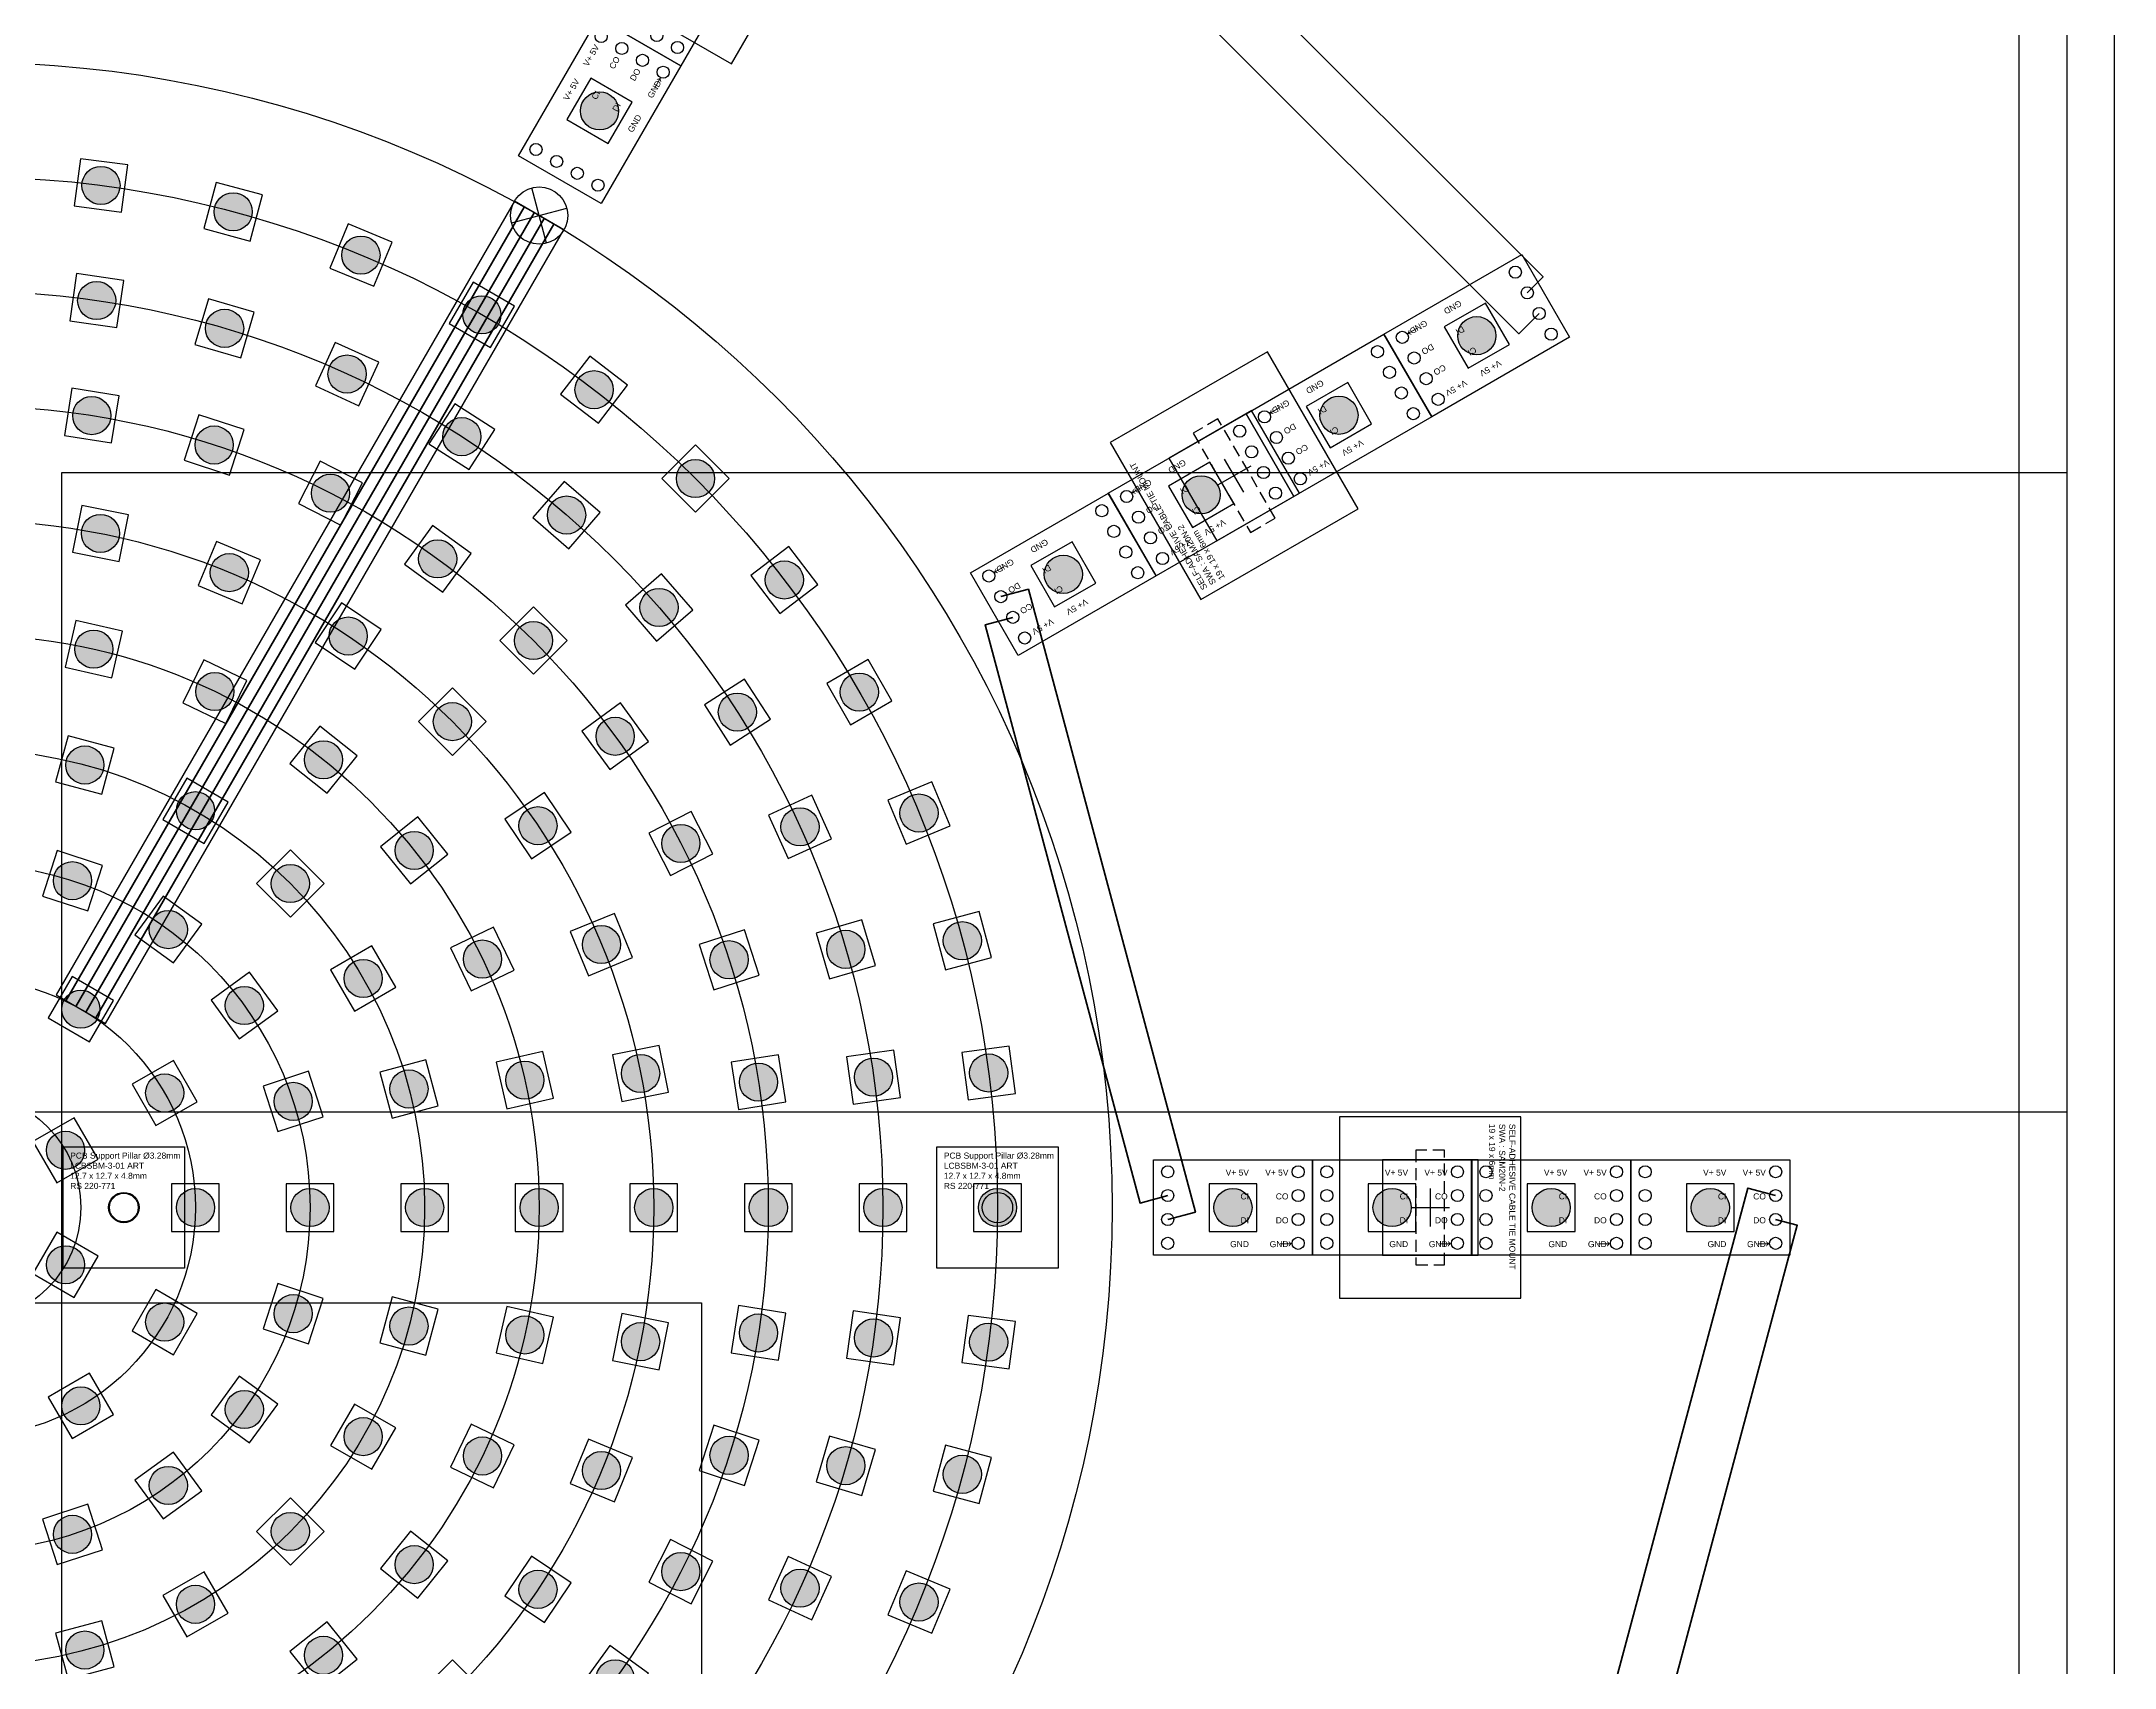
# Model space of a CAD drawing. Header units: millimetres. Extents: x 2050 to 3932, y -1485 to -693.
# Drawn here: x 2788.2 to 3005.4, y -1101 to -930.6 of the extents above; entities that cross this region are included whole.
import ezdxf

# ---------------------------------------------------------------- set-up
doc = ezdxf.new("R2010")
doc.units = ezdxf.units.MM
doc.header["$LTSCALE"] = 10
doc.header["$MEASUREMENT"] = 0
doc.linetypes.add('DASHED', pattern=[0.75, 0.5, -0.25])
doc.layers.get('0').update_dxf_attribs({"color": 8})
for name, color, linetype, lineweight in [('Colour0', 2, 'Continuous', 35), ('Colour10', 10, 'Continuous', 35), ('Colour5', 180, 'Continuous', 35), ('Colour6', 80, 'Continuous', 35), ('GND +0V', 7, 'Continuous', 35), ('VERO CUT', 252, 'Continuous', 35)]:
    doc.layers.add(name, color=color, linetype=linetype, lineweight=lineweight)
for name, color, linetype in [('Component', 210, 'Continuous'), ('LED SMD 5050', 40, 'Continuous'), ('LED Strip', 30, 'Continuous'), ('vero Pins', 30, 'Continuous')]:
    doc.layers.add(name, color=color, linetype=linetype)
doc.layers.add('Layout Page', color=253, linetype='Continuous', plot=False)
doc.styles.get("Standard").update_dxf_attribs({"font": 'arial.ttf'})

# ---------------------------------------------------------------- blocks, each defined once
blk = doc.blocks.new('SMD 5050')
at = {"layer": 'LED SMD 5050'}
blk.add_hatch(color=256, dxfattribs=at).paths.add_polyline_path([(2, 0, 1), (-2, 0, 1)])
blk.add_lwpolyline([(-2.5, 2.5), (-2.5, -2.5), (2.5, -2.5), (2.5, 2.5)], close=True, dxfattribs=at)
blk.add_circle((0, 0), 2, dxfattribs=at)
blk = doc.blocks.new('DotStar 240mm Disc')
at = {"layer": 'vero Pins'}
for radius in [120, 108, 96, 84, 72, 60, 48, 36, 24, 12]:
    blk.add_circle((0, 0), radius, dxfattribs=at)
for p, rotation in [((14.1, 107.08), 352.4999999999999), ((27.95, 104.32), 344.9999999999999), ((41.33, 99.78), 337.4999999999999), ((13.66, 95.02), 351.8181818181818), ((54, 93.53), 329.9999999999999), ((27.05, 92.11), 343.6363636363636), ((39.88, 87.32), 335.4545454545455), ((65.75, 85.68), 322.4999999999999), ((13.14, 82.97), 351), ((25.96, 79.89), 342), ((51.9, 80.76), 327.2727272727273), ((38.14, 74.84), 333), ((76.37, 76.37), 314.9999999999999), ((62.87, 72.55), 319.0909090909091), ((14.05, 70.62), 348.75), ((27.55, 66.52), 337.4999999999999), ((49.37, 67.96), 324), ((85.68, 65.75), 307.4999999999999), ((72.55, 62.87), 310.9090909090908), ((40, 59.87), 326.2499999999999), ((13.35, 58.5), 347.1428571428572), ((59.4, 59.4), 315), ((26.03, 54.06), 334.2857142857143), ((93.53, 54), 299.9999999999999), ((50.91, 50.91), 315), ((80.76, 51.9), 302.7272727272727), ((67.96, 49.37), 306), ((37.41, 46.91), 321.4285714285714), ((12.42, 46.36), 344.9999999999999), ((24, 41.57), 329.9999999999999), ((59.87, 40), 303.75), ((99.78, 41.33), 292.4999999999999), ((74.84, 38.14), 297), ((87.32, 39.88), 294.5454545454546), ((46.91, 37.41), 308.5714285714286), ((11.12, 34.24), 342), ((33.94, 33.94), 315), ((21.16, 29.12), 324), ((66.52, 27.55), 292.5000000000001), ((104.32, 27.95), 284.9999999999999), ((54.06, 26.03), 295.7142857142857), ((79.89, 25.96), 288), ((92.11, 27.05), 286.3636363636364), ((41.57, 24), 300.0000000000001), ((12, 20.78), 329.9999999999999), ((29.12, 21.16), 306), ((20.78, 12), 300.0000000000001), ((46.36, 12.42), 285), ((58.5, 13.35), 282.8571428571428), ((70.62, 14.05), 281.25), ((82.97, 13.14), 279), ((95.02, 13.66), 278.1818181818182), ((107.08, 14.1), 277.5), ((34.24, 11.12), 288), ((10.39, 6), 300.0000000000001), ((24, 0), 270), ((36, 0), 270), ((48, 0), 270), ((60, 0), 270), ((72, 0), 270), ((84, 0), 270), ((96, 0), 270), ((108, 0), 269.9999999999999), ((10.39, -6), 239.9999999999999), ((20.78, -12), 239.9999999999999), ((34.24, -11.12), 252), ((46.36, -12.42), 255), ((58.5, -13.35), 257.1428571428572), ((82.97, -13.14), 261), ((95.02, -13.66), 261.8181818181818), ((70.62, -14.05), 258.75), ((107.08, -14.1), 262.4999999999999), ((12, -20.78), 209.9999999999999), ((29.12, -21.16), 234), ((41.57, -24), 239.9999999999999), ((54.06, -26.03), 244.2857142857143), ((79.89, -25.96), 252), ((21.16, -29.12), 216), ((66.52, -27.55), 247.5), ((92.11, -27.05), 253.6363636363636), ((104.32, -27.95), 255), ((11.12, -34.24), 198), ((33.94, -33.94), 224.9999999999999), ((46.91, -37.41), 231.4285714285714), ((59.87, -40), 236.25), ((74.84, -38.14), 242.9999999999999), ((87.32, -39.88), 245.4545454545455), ((24, -41.57), 209.9999999999999), ((99.78, -41.33), 247.5), ((12.42, -46.36), 194.9999999999999), ((37.41, -46.91), 218.5714285714285), ((50.91, -50.91), 224.9999999999999), ((67.96, -49.37), 234)]:
    blk.add_blockref('SMD 5050', p, dxfattribs=dict(at, rotation=rotation))
blk = doc.blocks.new('PCB support Pillar')
at = {"layer": 'Component'}
blk.add_lwpolyline([(0, 0), (12.7, 0), (12.7, -12.7), (0, -12.7)], close=True, dxfattribs=at)
blk.add_circle((6.35, -6.35), 1.59, dxfattribs=at)
at = {"layer": 'Component', "insert": (0.73, -0.59), "char_height": 0.635, "width": 17.0886, "attachment_point": 1}
blk.add_mtext('PCB Support Pillar %%C3.28mm\\PLCBSBM-3-01 ART\\P12.7 x 12.7 x 4.8mm\\PRS 220-771', dxfattribs=at)
blk = doc.blocks.new('*U130')
at = {"layer": 'Layout Page'}
blk.add_lwpolyline([(-105, 148.5), (105, 148.5), (105, -148.5), (-105, -148.5)], close=True, dxfattribs=at)
blk = doc.blocks.new('*U131')
at = {"layer": 'vero Pins', "color": 0, "linetype": 'ByBlock', "lineweight": -2, "transparency": 16777216}
for p, rotation in [((2851.86, -937.78), 270), ((2895.36, -1124.28), 180), ((2708.86, -1167.78), 90)]:
    blk.add_blockref('*U130', p, dxfattribs=dict(at, rotation=rotation))
blk = doc.blocks.new('DotStar Strip 60')
at = {"color": 1}
for centre in [(-3.75, 15.17), (-1.25, 15.17), (1.25, 15.17), (3.75, 15.17), (-3.75, 1.5), (-1.25, 1.5), (1.25, 1.5), (3.75, 1.5)]:
    blk.add_circle(centre, 0.635, dxfattribs=at)
at = {"layer": 'LED Strip'}
blk.add_lwpolyline([(5, 16.67), (5, 0), (-5, 0), (-5, 16.67)], close=True, dxfattribs=at)
at = {"layer": 'vero Pins'}
blk.add_blockref('SMD 5050', (0, 8.33), dxfattribs=at)
at = {"color": 4, "width": 7.3862, "attachment_point": 9, "rotation": 90}
for s, insert, char_height in [('V+ 5V', (-3.34, 14.15), 0.635), ('CO', (-0.84, 14.15), 0.635), ('DO', (1.66, 14.15), 0.635), ('GND', (4.16, 14.15), 0.635), ('{\\fArial|b1|i0|c0|p34;→}', (4.16, 14.94), 1.5), ('V+ 5V', (-3.34, 10.01), 0.635), ('CI', (-0.84, 10.01), 0.635), ('DI', (1.66, 10.01), 0.635), ('GND', (4.16, 10.01), 0.635)]:
    blk.add_mtext(s, dxfattribs=dict(at, insert=insert, char_height=char_height))
blk = doc.blocks.new('Indicator OUT (DotStar x 4)')
at = {"layer": 'Component'}
for points in [[(-9.5, 9.5), (-9.5, -9.5), (9.5, -9.5), (9.5, 9.5)], [(-5, 5), (-5, -5), (5, -5), (5, 5)]]:
    blk.add_lwpolyline(points, close=True, dxfattribs=at)
at = {"layer": 'Component', "color": 252, "linetype": 'DASHED', "ltscale": 0.25}
blk.add_lwpolyline([(6, 1.5), (-6, 1.5), (-6, -1.5), (6, -1.5)], close=True, dxfattribs=at)
at = {"layer": 'Component'}
for points in [[(-2, 0), (2, 0)], [(0, -2), (0, 2)]]:
    blk.add_lwpolyline(points, dxfattribs=at)
at = {"layer": 'vero Pins'}
for p in [(0, 21), (0, 4.33), (0, -12.33), (0, -29)]:
    blk.add_blockref('DotStar Strip 60', p, dxfattribs=at)
at = {"layer": 'Component', "insert": (-8.77, 8.91), "char_height": 0.635, "width": 17.0886, "attachment_point": 1}
blk.add_mtext('SELF-ADHESIVE CABLE TIE MOUNT\\PSWA : SAM20N-2\\P19 x 19 x 6mm', dxfattribs=at)
blk = doc.blocks.new('Indicator IN (DotStar x 4)')
at = {"layer": 'Component'}
for points in [[(9.5, -9.5), (9.5, 9.5), (-9.5, 9.5), (-9.5, -9.5)], [(5, -5), (5, 5), (-5, 5), (-5, -5)]]:
    blk.add_lwpolyline(points, close=True, dxfattribs=at)
at = {"layer": 'Component', "color": 252, "linetype": 'DASHED', "ltscale": 0.25}
blk.add_lwpolyline([(-6, -1.5), (6, -1.5), (6, 1.5), (-6, 1.5)], close=True, dxfattribs=at)
at = {"layer": 'Component'}
for points in [[(2, 0), (-2, 0)], [(0, 2), (0, -2)]]:
    blk.add_lwpolyline(points, dxfattribs=at)
at = {"layer": 'vero Pins', "rotation": 180}
for p in [(0, 37.67), (0, 21), (0, 4.33), (0, -12.33)]:
    blk.add_blockref('DotStar Strip 60', p, dxfattribs=at)
at = {"layer": 'Component', "insert": (8.77, -8.91), "char_height": 0.635, "width": 17.0886, "attachment_point": 1, "rotation": 180}
blk.add_mtext('SELF-ADHESIVE CABLE TIE MOUNT\\PSWA : SAM20N-2\\P19 x 19 x 6mm', dxfattribs=at)

msp = doc.modelspace()

# ---------------------------------------------------------------- linework, layer by layer
for points in [[(2841.13, -951.76), (2839.58, -945.96)], [(2837.46, -949.63), (2843.25, -948.08)]]:
    msp.add_lwpolyline(points)
msp.add_lwpolyline([(2842.95, -950.36), (2837.76, -947.36), (2789.76, -1030.5), (2794.95, -1033.5), (2842.95, -950.36)], close=True)
msp.add_circle((2840.36, -948.86), 3)
at = {"layer": 'Colour0'}
for points in [[(2874.02, -888.04), (2871.9, -890.17), (2942.97, -961.23), (2945.09, -959.11)], [(2889.96, -990.95), (2887.06, -991.72), (2903.29, -1052.31), (2906.19, -1051.53)], [(2969.86, -1051.53), (2966.96, -1050.75), (2940.94, -1147.84), (2943.84, -1148.61)]]:
    msp.add_lwpolyline(points, dxfattribs=at)
at = {"layer": 'Colour10'}
msp.add_lwpolyline([(2840.88, -949.16), (2792.87, -1032.3)], dxfattribs=at)
at = {"layer": 'Colour5'}
msp.add_lwpolyline([(2841.91, -949.76), (2793.91, -1032.9)], dxfattribs=at)
at = {"layer": 'Colour6'}
for points in [[(2876.19, -889.29), (2877.85, -887.63), (2945.51, -955.28), (2943.84, -956.95)], [(2839.84, -948.56), (2791.83, -1031.71)], [(2888.71, -988.78), (2891.6, -988.01), (2909.09, -1053.25), (2906.19, -1054.03)], [(2969.86, -1054.03), (2972.13, -1054.64), (2947.36, -1147.06), (2945.09, -1146.45)]]:
    msp.add_lwpolyline(points, dxfattribs=at)
at = {"layer": 'GND +0V'}
msp.add_lwpolyline([(2838.8, -947.96), (2790.79, -1031.12)], dxfattribs=at)
at = {"layer": 'vero Pins'}
for points in [[(2555.36, -1277.78), (3005.36, -1277.78), (3005.36, -827.78), (2555.36, -827.78)], [(2565.36, -1267.78), (2995.36, -1267.78), (2995.36, -837.78), (2565.36, -837.78)]]:
    msp.add_lwpolyline(points, close=True, dxfattribs=at)
msp.add_circle((2796.86, -1052.78), 1.5, dxfattribs=at)

# ---------------------------------------------------------------- block references
at = {"rotation": 299.9999999999999}
msp.add_blockref('Indicator IN (DotStar x 4)', (2913.15, -976.11), dxfattribs=at)
at = {"layer": 'VERO CUT'}
for p in [(2790.51, -1046.43), (2882.01, -1046.43)]:
    msp.add_blockref('PCB support Pillar', p, dxfattribs=at)
at = {"layer": 'vero Pins'}
for name, p in [('*U131', (0, 0)), ('DotStar 240mm Disc', (2780.36, -1052.78))]:
    msp.add_blockref(name, p, dxfattribs=at)
for p, rotation in [((2857.02, -919.99), 329.9999999999999), ((2933.69, -1052.78), 269.9999999999999)]:
    msp.add_blockref('Indicator OUT (DotStar x 4)', p, dxfattribs=dict(at, rotation=rotation))

doc.saveas('drawing.dxf')
